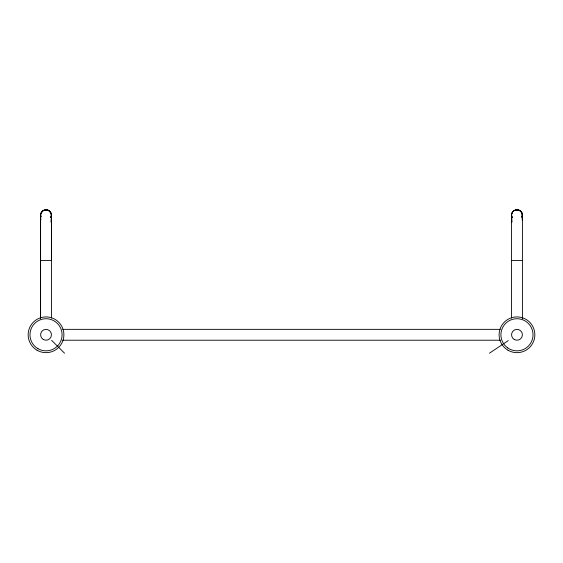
<?xml version="1.0" encoding="UTF-8"?>
<svg xmlns="http://www.w3.org/2000/svg" width="563" height="563" viewBox="0 0 563 563"><rect width="100%" height="100%" fill="white"/><g stroke="black" fill="none" stroke-linecap="round" stroke-linejoin="round"><path stroke-width="0.84" d="M40.592 318.813L40.592 215.221L40.825 220.006M522.175 220.006L522.408 215.235L522.408 318.813M50.966 222.125L51.458 215.235A5.496 5.377 0 0 0 46.025 209.76L42.668 210.942L40.747 213.82A10.697 7.565 0 0 0 40.74 216.607L40.81 216.861A5.764 5.285 -0.2 0 1 40.691 215.242A5.693 5.25 0 0 0 40.881 216.769M521.774 217.726L522.204 216.607A10.697 7.565 0 0 0 522.204 213.863C521.641 208.831 512.731 208.465 511.697 213.82A10.697 7.565 0 0 0 511.69 216.607L512.056 217.607A5.764 5.285 -0.2 0 1 511.64 215.242M522.154 216.776L522.168 216.734A5.433 5.433 0 0 0 516.405 209.83A5.433 5.433 0 0 0 512.119 217.733M50.916 217.515A5.693 5.25 0 0 0 51.31 215.242A5.764 5.313 0 0 1 50.916 217.466L51.254 216.607A10.697 7.565 0 0 0 51.254 213.863L49.284 210.907L45.997 209.802A5.496 5.37 0.3 0 1 51.388 215.235M51.05 217.234L51.064 217.191A5.433 5.433 0 0 0 46.265 209.809A5.433 5.433 0 0 0 40.775 216.734M489.458 353.198L508.283 340.601M40.564 260.521L51.43 260.521L51.43 215.235L51.458 318.081M511.514 260.521L522.38 260.521M62.718 329.348L500.282 329.348M62.718 340.221L500.282 340.221M51.585 340.305L64.548 353.198M512.034 222.125L511.542 215.235A5.496 5.377 0 0 1 516.947 209.76M511.542 215.221L511.542 318.081M40.592 215.235L40.592 318.081M40.606 215.235A5.496 5.377 0 0 1 45.997 209.76M522.119 216.769A5.693 5.25 0 0 0 522.26 215.242A5.764 5.313 0 0 1 522.126 216.685M512.084 217.515A5.693 5.25 0 0 1 511.69 215.242M522.365 215.235A5.496 5.377 0 0 0 516.975 209.76A5.496 5.37 0.3 0 1 522.337 215.235M508.037 350.263A17.875 17.875 0 0 0 534.85 334.781A17.875 17.875 0 0 0 508.037 319.305A17.875 17.875 0 0 0 508.037 350.263M507.727 347.92A16.067 16.067 0 0 0 532.971 336.231A16.067 16.067 0 0 0 510.226 320.206A16.067 16.067 0 0 0 507.727 347.92M514.258 339.489A5.433 5.433 0 0 0 522.408 334.781A5.433 5.433 0 0 0 514.258 330.08A5.433 5.433 0 0 0 514.258 339.489M37.088 350.263A17.875 17.875 0 0 0 63.9 334.781A17.875 17.875 0 0 0 37.088 319.305A17.875 17.875 0 0 0 37.088 350.263M37.995 348.694A16.067 16.067 0 0 0 62.092 334.781A16.067 16.067 0 0 0 37.995 320.875A16.067 16.067 0 0 0 37.995 348.694M43.309 339.489A5.433 5.433 0 0 0 51.458 334.781A5.433 5.433 0 0 0 43.309 330.08A5.433 5.433 0 0 0 43.309 339.489"/></g></svg>
